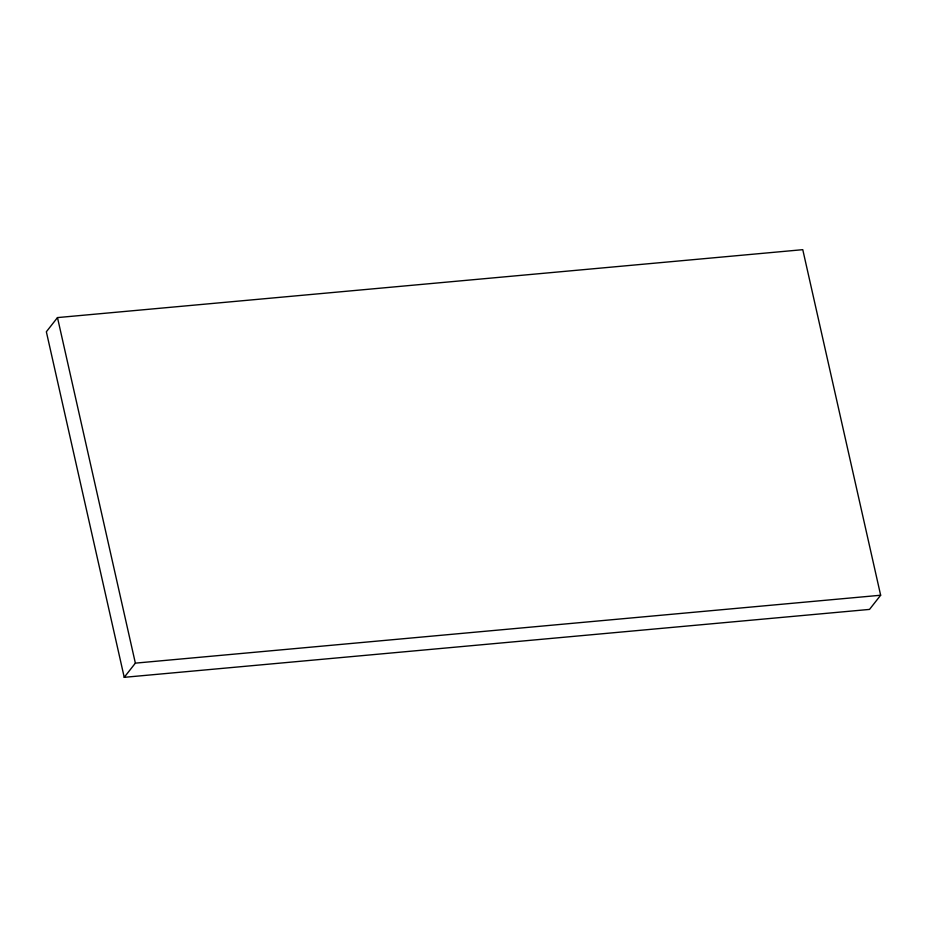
<?xml version="1.0" encoding="UTF-8"?>
<svg xmlns="http://www.w3.org/2000/svg" width="927" height="927" viewBox="0 0 927 927"><rect width="100%" height="100%" fill="white"/><g stroke="black" fill="none" stroke-linecap="round" stroke-linejoin="round"><path stroke-width="1.39" d="M57.486 317.59L46.35 331.762L124.23 677.324L869.514 609.41L880.65 595.238L802.77 249.676L57.486 317.59L135.365 663.141L124.23 677.324M135.365 663.141L880.65 595.238"/></g></svg>
